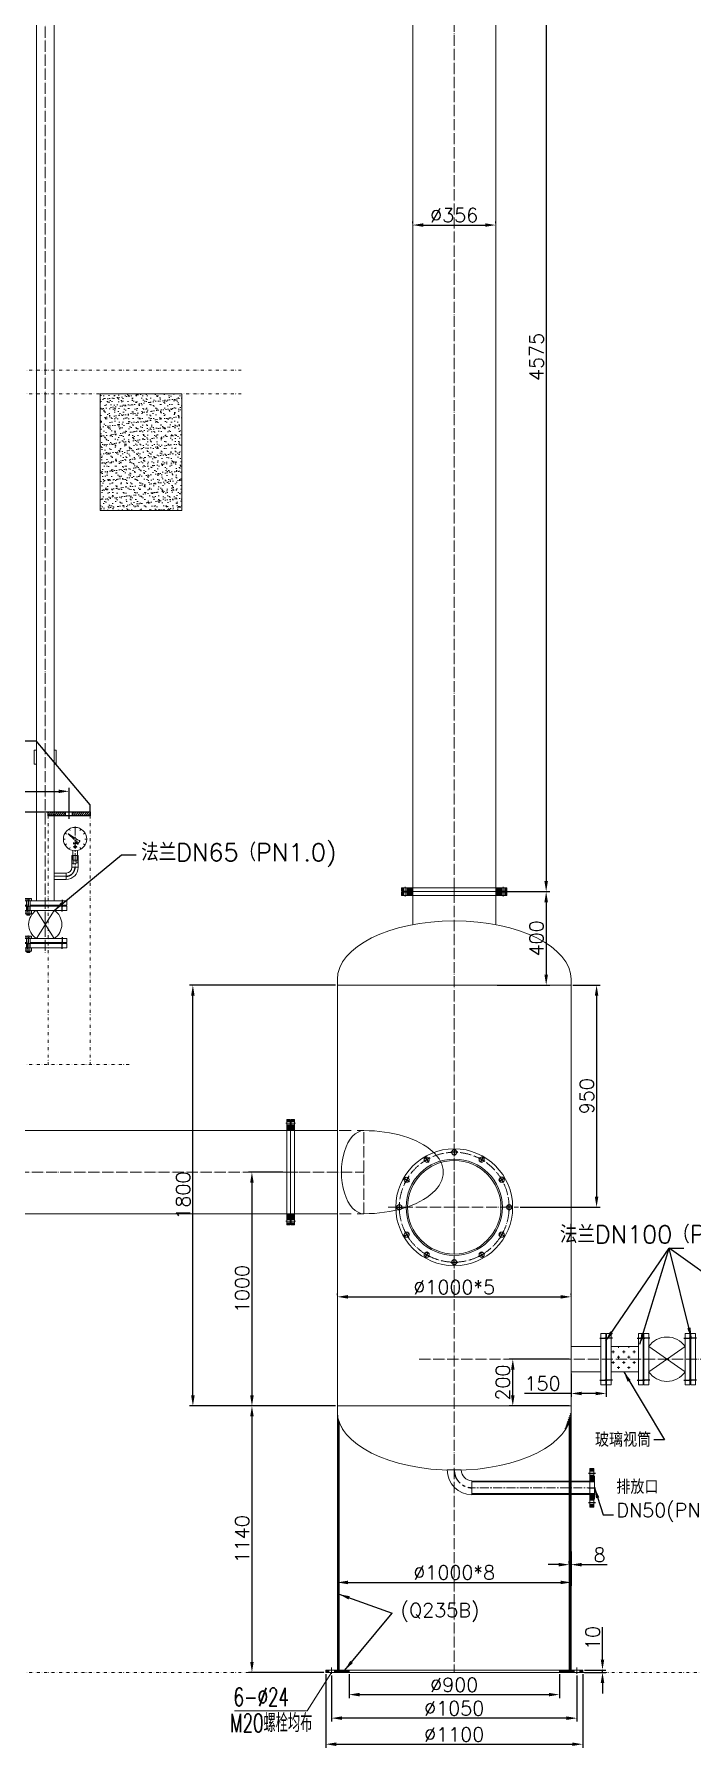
# Model space of a CAD drawing. Header units: millimetres. Extents: x 12181 to 44419, y -180123 to -157321.
# Drawn here: x 34384 to 37198, y -168531 to -161201 of the extents above; entities that cross this region are included whole.
import ezdxf
from ezdxf.enums import TextEntityAlignment as Align

# ---------------------------------------------------------------- set-up
doc = ezdxf.new("R2010")
doc.units = ezdxf.units.MM
doc.header["$LTSCALE"] = 2
doc.header["$MEASUREMENT"] = 0
for name, pattern in [('ACAD_ISO04W100', [30, 24, -3, 0, -3]), ('CENTER', [50.8, 31.75, -6.35, 6.35, -6.35]), ('CENTER2', [28.575, 19.05, -3.175, 3.175, -3.175]), ('DASHEDX2', [38.1, 25.4, -12.7]), ('DIVIDE2', [15.875, 6.35, -3.175, 0, -3.175, 0, -3.175])]:
    doc.linetypes.add(name, pattern=pattern)
doc.layers.get('0').update_dxf_attribs({"lineweight": 20})
for name, color, linetype in [('3', 3, 'CENTER'), ('center', 1, 'CENTER'), ('TEXT', 7, 'Continuous')]:
    doc.layers.add(name, color=color, linetype=linetype)
for name, color, linetype, lineweight in [('中心线', 1, 'CENTER2', 13), ('中心线层', 1, 'ACAD_ISO04W100', 9), ('剖面线层', 4, 'Continuous', 9), ('尺寸线层', 3, 'Continuous', 13), ('细实线', 8, 'Continuous', 13), ('虚线', 142, 'DASHEDX2', 13), ('轮廓线', 7, 'Continuous', 35)]:
    doc.layers.add(name, color=color, linetype=linetype, lineweight=lineweight)
doc.styles.add('HZ', font='txt.shx', dxfattribs={"bigfont": 'hztxt.shx'})
doc.styles.get("Standard").update_dxf_attribs({"font": 'txt.shx', "bigfont": 'hztxt.shx'})
doc.dimstyles.new('总装图', dxfattribs={"dimscale": 1.5, "dimtxt": 40, "dimasz": 30, "dimexe": 10, "dimexo": 5, "dimgap": 8, "dimtad": 1, "dimdec": 0, "dimtxsty": 'Standard', "dimcen": 2.5, "dimadec": 0, "dimazin": 0, "dimtfac": 1, "dimtdec": 0, "dimtmove": 0, "dimatfit": 3, "dimfxl": 1, "dimarcsym": 0})

# ---------------------------------------------------------------- blocks, each defined once
blk = doc.blocks.new('*D2204')
at = {"layer": 'Defpoints', "color": 0}
for p in [(34533.3, -164439.9), (32329.7, -164523.4), (34533.3, -164523.4)]:
    blk.add_point(p, dxfattribs=at)
at = {"layer": '尺寸线层', "color": 0, "lineweight": -2}
for p, q in [((32329.7, -164515.9), (32329.7, -164424.9)), ((32374.7, -164439.9), (34488.3, -164439.9)), ((34533.3, -164515.9), (34533.3, -164424.9))]:
    blk.add_line(p, q, dxfattribs=at)
at = {"layer": '尺寸线层', "color": 0}
for points in [[(32374.7, -164432.4), (32374.7, -164447.4), (32329.7, -164439.9)], [(34488.3, -164432.4), (34488.3, -164447.4), (34533.3, -164439.9)]]:
    blk.add_solid(points, dxfattribs=at)
at = {"layer": '尺寸线层', "color": 0, "insert": (33431.5, -164397.9), "char_height": 60, "attachment_point": 5}
blk.add_mtext('%%c2204', dxfattribs=at)
blk = doc.blocks.new('*D2161')
at = {"layer": 'Defpoints', "color": 0}
for p in [(36382.5, -160294), (36382.5, -164869), (36574.9, -164869)]:
    blk.add_point(p, dxfattribs=at)
at = {"layer": '尺寸线层', "color": 0, "lineweight": -2}
for p, q in [((36390, -160294), (36589.9, -160294)), ((36574.9, -160339), (36574.9, -164824)), ((36390, -164869), (36589.9, -164869))]:
    blk.add_line(p, q, dxfattribs=at)
at = {"layer": '尺寸线层', "color": 0}
for points in [[(36567.4, -160339), (36582.4, -160339), (36574.9, -160294)], [(36567.4, -164824), (36582.4, -164824), (36574.9, -164869)]]:
    blk.add_solid(points, dxfattribs=at)
at = {"layer": '尺寸线层', "color": 0, "insert": (36532.9, -162581.5), "char_height": 60, "attachment_point": 5, "rotation": 90}
blk.add_mtext('4575', dxfattribs=at)
blk = doc.blocks.new('*U1916')
at = {"color": 3, "linetype": 'CENTER'}
for p, q in [((-14126.6, -71242.3), (-14126.6, -71294.3)), ((-14126.6, -71309.1), (-14126.6, -71316.3))]:
    blk.add_line(p, q, dxfattribs=at)
at = {"color": 7, "linetype": 'Continuous'}
for p, q in [((-14140.4, -71245.4), (-14138.6, -71244.3)), ((-14140.4, -71245.4), (-14140.4, -71254.3)), ((-14112.7, -71254.3), (-14140.4, -71254.3)), ((-14138.6, -71244.3), (-14114.6, -71244.3)), ((-14134.6, -71294.3), (-14134.6, -71254.3)), ((-14118.6, -71276.3), (-14134.6, -71276.3)), ((-14134.6, -71312.3), (-14134.6, -71309.1)), ((-14118.6, -71312.3), (-14134.6, -71312.3)), ((-14132.6, -71314.3), (-14134.6, -71312.3)), ((-14133.5, -71245.4), (-14133.5, -71254.3)), ((-14120.6, -71314.3), (-14132.6, -71314.3)), ((-14120.6, -71314.3), (-14118.6, -71312.3)), ((-14119.7, -71245.4), (-14119.7, -71254.3)), ((-14118.6, -71254.3), (-14118.6, -71294.3)), ((-14118.6, -71309.1), (-14118.6, -71312.3)), ((-14114.6, -71244.3), (-14112.7, -71245.4)), ((-14112.7, -71245.4), (-14112.7, -71254.3))]:
    blk.add_line(p, q, dxfattribs=at)
at = {"color": 1, "linetype": 'Continuous'}
for p, q in [((-14133.1, -71276.3), (-14133.1, -71294.3)), ((-14133.1, -71309.1), (-14133.1, -71313.8)), ((-14120.1, -71276.3), (-14120.1, -71294.3)), ((-14120.1, -71309.1), (-14120.1, -71313.8))]:
    blk.add_line(p, q, dxfattribs=at)
at = {"color": 7, "linetype": 'Continuous'}
for centre, radius, start, end in [((-14137, -71250.5), 6.13, 55.61575, 124.38425), ((-14126.6, -71267.3), 22.9, 72.41205, 107.58795), ((-14116.2, -71250.5), 6.13, 55.61575, 124.38425)]:
    blk.add_arc(centre, radius, start, end, dxfattribs=at)
blk = doc.blocks.new('*U1915')
at = {"color": 7, "linetype": 'Continuous'}
for p, q in [((-14138.6, -71294.3), (-14140.4, -71295.4)), ((-14140.4, -71308.1), (-14140.4, -71295.4)), ((-14138.6, -71309.1), (-14140.4, -71308.1)), ((-14114.6, -71294.3), (-14138.6, -71294.3)), ((-14114.6, -71309.1), (-14138.6, -71309.1)), ((-14133.5, -71308.1), (-14133.5, -71295.4)), ((-14119.7, -71308.1), (-14119.7, -71295.4)), ((-14112.7, -71295.4), (-14114.6, -71294.3)), ((-14112.7, -71308.1), (-14114.6, -71309.1)), ((-14112.7, -71308.1), (-14112.7, -71295.4))]:
    blk.add_line(p, q, dxfattribs=at)
at = {"color": 3, "linetype": 'CENTER'}
blk.add_line((-14126.6, -71312.1), (-14126.6, -71291.4), dxfattribs=at)
at = {"color": 7, "linetype": 'Continuous'}
for centre, radius, start, end in [((-14137, -71300.5), 6.13, 55.61575, 124.38425), ((-14137, -71303), 6.13, 235.61575, 304.38425), ((-14126.6, -71317.3), 22.9, 72.41205, 107.58795), ((-14126.6, -71286.2), 22.9, 252.41205, 287.58795), ((-14116.2, -71300.5), 6.13, 55.61575, 124.38425), ((-14116.2, -71303), 6.13, 235.61575, 304.38425)]:
    blk.add_arc(centre, radius, start, end, dxfattribs=at)
blk = doc.blocks.new('A$C598B063F')
at = {"color": 7}
for p, q in [((-100, 92.5), (-82, 92.5)), ((-100, 80.5), (-100, 92.5)), ((-82, 92.5), (-82, 80.5)), ((-60, 92.5), (-78, 92.5)), ((-78, 92.5), (-78, 80.5)), ((-60, -92.5), (-60, 92.5)), ((60, 80.5), (60, 92.5)), ((60, 92.5), (78, 92.5)), ((78, 92.5), (78, 80.5)), ((82, 92.5), (82, 80.5)), ((100, 92.5), (82, 92.5)), ((100, -92.5), (100, 92.5)), ((-100, -92.5), (-100, 64.5)), ((-82, 64.5), (-82, 0)), ((-82, 59), (-80, 59)), ((-82, -92.5), (-82, 0)), ((-80, 59), (-80, -59)), ((-80, 59), (-80, -59)), ((-78, 59), (-80, 59)), ((-78, 64.5), (-78, 0)), ((-78, -92.5), (-78, 0)), ((60, -92.5), (60, 64.5)), ((78, 64.5), (78, 0)), ((78, 59), (80, 59)), ((78, -92.5), (78, 0)), ((82, 59), (80, 59)), ((80, 59), (80, -59)), ((80, 59), (80, -59)), ((82, 64.5), (82, 0)), ((82, -92.5), (82, 0)), ((-82, -59), (-80, -59)), ((-78, -59), (-80, -59)), ((78, -59), (80, -59)), ((82, -59), (80, -59)), ((-82, -92.5), (-100, -92.5)), ((-78, -92.5), (-60, -92.5)), ((78, -92.5), (60, -92.5)), ((82, -92.5), (100, -92.5))]:
    blk.add_line(p, q, dxfattribs=at)
for p, q in [((-80, -38), (-80, 38)), ((60, -38), (-60, 38)), ((-60, -38), (60, 38)), ((80, -38), (80, 38)), ((-60, -69), (-60, -84)), ((-60, -84), (-60, -69))]:
    blk.add_line(p, q)
for start, end in [(32.34744, 147.65256), (212.34744, 327.65256)]:
    blk.add_arc((0, 0), 71, start, end)
at = {"layer": '3', "color": 3}
for p, q in [((-105, 72.5), (-75, 72.5)), ((-55, 72.5), (-85, 72.5)), ((55, 72.5), (85, 72.5)), ((105, 72.5), (75, 72.5)), ((-105, -72.5), (-75, -72.5)), ((-55, -72.5), (-85, -72.5)), ((55, -72.5), (85, -72.5)), ((105, -72.5), (75, -72.5))]:
    blk.add_line(p, q, dxfattribs=at)
at = {"color": 3, "linetype": 'CENTER', "xscale": -1, "rotation": 270}
for name, p in [('*U1916', (71194.3, 14199.1)), ('*U1915', (71194.3, 14199.1)), ('*U1916', (71354.3, 14199.1)), ('*U1915', (71354.3, 14199.1))]:
    blk.add_blockref(name, p, dxfattribs=at)
blk = doc.blocks.new('*U1919', base_point=(460, 420))
at = {"color": 7}
for p, q in [((484.55, 471.45), (484.55, 444.55)), ((433.1, 420), (460, 420))]:
    blk.add_line(p, q, dxfattribs=at)
for radius in [51.45, 24.55]:
    blk.add_arc((484.55, 420), radius, 90, 180, dxfattribs=at)
at = {"layer": '3', "color": 3}
blk.add_arc((484.55, 420), 38, 90, 180, dxfattribs=at)
blk = doc.blocks.new('A$C5CCC56BE')
at = {"layer": '细实线'}
h = blk.add_hatch(dxfattribs=at)
h.set_pattern_fill('ANSI31', color=256, scale=2, style=0)
h.set_pattern_definition([(45, (-173.981, -794.917), (-4.49013, 4.49013), [])])
h.paths.add_polyline_path([(-15, 16), (-90, 16), (-90, 0), (-15, 0)])
h.paths.add_polyline_path([(90, 16), (15, 16), (15, 0), (90, 0)])
at = {"layer": 'center'}
blk.add_line((0, -12.9), (0, 28), dxfattribs=at)
blk.add_line((0, -12.9), (0, 28), dxfattribs=at)
at = {"layer": 'TEXT'}
for p, q in [((-240, 320), (-140, 320)), ((90, 46), (-140, 320)), ((-240, 16), (90, 16)), ((-237.4, 16), (-237.4, -32)), ((-90, 0), (-90, 16)), ((-90, 0), (-90, 16)), ((90, 0), (-90, 0)), ((-15, 0), (-15, 16)), ((-15, 0), (-15, 16)), ((15, 0), (15, 16)), ((15, 0), (15, 16)), ((90, 16), (90, 46)), ((90, 16), (90, 46)), ((90, 16), (90, 0)), ((90, 16), (90, 0)), ((-246.4, -29), (-243.4, -32)), ((-243.4, -32), (-237.4, -32))]:
    blk.add_line(p, q, dxfattribs=at)
at = {"layer": '轮廓线'}
for p, q in [((-246.4, 365), (-243.4, 368)), ((-243.4, 368), (-237.4, 368)), ((-243.4, 368), (-243.4, -32)), ((-237.4, 368), (-237.4, 320)), ((-246.4, 365), (-246.4, -29)), ((-240, 320), (-240, 16))]:
    blk.add_line(p, q, dxfattribs=at)
blk = doc.blocks.new('*U2073', base_point=(460, 420))
at = {"color": 7}
for p, q in [((505.85, 526.15), (505.85, 465.85)), ((399.7, 420), (460, 420))]:
    blk.add_line(p, q, dxfattribs=at)
for radius in [106.15, 45.85]:
    blk.add_arc((505.85, 420), radius, 90, 180, dxfattribs=at)
at = {"layer": '3', "color": 3}
blk.add_arc((505.85, 420), 76, 90, 180, dxfattribs=at)
blk = doc.blocks.new('*D2145')
at = {"layer": 'Defpoints', "color": 0}
for p in [(35631.5, -168208.9), (36731.5, -168208.9), (36731.5, -168516)]:
    blk.add_point(p, dxfattribs=at)
at = {"layer": '尺寸线层', "color": 0, "lineweight": -2}
for p, q in [((35631.5, -168216.4), (35631.5, -168531)), ((36731.5, -168216.4), (36731.5, -168531)), ((35676.5, -168516), (36686.5, -168516))]:
    blk.add_line(p, q, dxfattribs=at)
at = {"layer": '尺寸线层', "color": 0}
for points in [[(35676.5, -168508.5), (35676.5, -168523.5), (35631.5, -168516)], [(36686.5, -168508.5), (36686.5, -168523.5), (36731.5, -168516)]]:
    blk.add_solid(points, dxfattribs=at)
at = {"layer": '尺寸线层', "color": 0, "insert": (36181.5, -168474), "char_height": 60, "attachment_point": 5}
blk.add_mtext('%%c1100', dxfattribs=at)
blk = doc.blocks.new('*D2144')
at = {"layer": 'Defpoints', "color": 0}
for p in [(35656.5, -168214.3), (36706.5, -168214.3), (35656.5, -168404.5)]:
    blk.add_point(p, dxfattribs=at)
at = {"layer": '尺寸线层', "color": 0, "lineweight": -2}
for p, q in [((35656.5, -168221.8), (35656.5, -168419.5)), ((36706.5, -168221.8), (36706.5, -168419.5)), ((36661.5, -168404.5), (35701.5, -168404.5))]:
    blk.add_line(p, q, dxfattribs=at)
at = {"layer": '尺寸线层', "color": 0}
for points in [[(35701.5, -168397), (35701.5, -168412), (35656.5, -168404.5)], [(36661.5, -168397), (36661.5, -168412), (36706.5, -168404.5)]]:
    blk.add_solid(points, dxfattribs=at)
at = {"layer": '尺寸线层', "color": 0, "insert": (36181.5, -168362.5), "char_height": 60, "attachment_point": 5}
blk.add_mtext('%%c1050', dxfattribs=at)
blk = doc.blocks.new('*D2143')
at = {"layer": 'Defpoints', "color": 0}
for p in [(35731.5, -168208.9), (36631.5, -168208.9), (36631.5, -168303.8)]:
    blk.add_point(p, dxfattribs=at)
at = {"layer": '尺寸线层', "color": 0, "lineweight": -2}
for p, q in [((35731.5, -168216.4), (35731.5, -168318.8)), ((36631.5, -168216.4), (36631.5, -168318.8)), ((35776.5, -168303.8), (36586.5, -168303.8))]:
    blk.add_line(p, q, dxfattribs=at)
at = {"layer": '尺寸线层', "color": 0}
for points in [[(35776.5, -168296.3), (35776.5, -168311.3), (35731.5, -168303.8)], [(36586.5, -168296.3), (36586.5, -168311.3), (36631.5, -168303.8)]]:
    blk.add_solid(points, dxfattribs=at)
at = {"layer": '尺寸线层', "color": 0, "insert": (36181.5, -168261.8), "char_height": 60, "attachment_point": 5}
blk.add_mtext('%%c900', dxfattribs=at)
blk = doc.blocks.new('*D2142')
at = {"layer": 'Defpoints', "color": 0}
for p in [(35681.5, -167683.6), (36681.5, -167683.6), (36681.5, -167823.9)]:
    blk.add_point(p, dxfattribs=at)
at = {"layer": '尺寸线层', "color": 0, "lineweight": -2}
for p, q in [((35681.5, -167691.1), (35681.5, -167838.9)), ((36681.5, -167691.1), (36681.5, -167838.9)), ((35726.5, -167823.9), (36636.5, -167823.9))]:
    blk.add_line(p, q, dxfattribs=at)
at = {"layer": '尺寸线层', "color": 0}
for points in [[(35726.5, -167816.4), (35726.5, -167831.4), (35681.5, -167823.9)], [(36636.5, -167816.4), (36636.5, -167831.4), (36681.5, -167823.9)]]:
    blk.add_solid(points, dxfattribs=at)
at = {"layer": '尺寸线层', "color": 0, "insert": (36181.5, -167781.9), "char_height": 60, "attachment_point": 5}
blk.add_mtext('%%C1000*8', dxfattribs=at)
blk = doc.blocks.new('*D2163')
at = {"layer": 'Defpoints', "color": 0}
for p in [(36003.7, -162017.5), (36359.3, -162017.5), (36359.3, -162017.5)]:
    blk.add_point(p, dxfattribs=at)
at = {"layer": '尺寸线层', "color": 0, "lineweight": -2}
for p, q in [((36003.7, -162010), (36003.7, -162002.5)), ((36048.7, -162017.5), (36314.3, -162017.5)), ((36359.3, -162010), (36359.3, -162002.5))]:
    blk.add_line(p, q, dxfattribs=at)
at = {"layer": '尺寸线层', "color": 0}
for points in [[(36048.7, -162010), (36048.7, -162025), (36003.7, -162017.5)], [(36314.3, -162010), (36314.3, -162025), (36359.3, -162017.5)]]:
    blk.add_solid(points, dxfattribs=at)
at = {"layer": '尺寸线层', "color": 0, "insert": (36181.5, -161975.5), "char_height": 60, "attachment_point": 5}
blk.add_mtext('%%c356', dxfattribs=at)
blk = doc.blocks.new('*U1396', base_point=(600, 295.1))
at = {"color": 7}
for p, q in [((589.5, 301.1), (600, 307.2)), ((589.5, 301.1), (589.5, 289)), ((610.5, 301.1), (600, 307.2)), ((610.5, 301.1), (610.5, 289)), ((589.5, 289), (600, 282.9)), ((610.5, 289), (600, 282.9))]:
    blk.add_line(p, q, dxfattribs=at)
blk.add_circle((600, 295.1), 10.5, dxfattribs=at)
at = {"layer": '3', "color": 3}
for p, q in [((586.5, 295.1), (613.5, 295.1)), ((600, 310.2), (600, 279.9))]:
    blk.add_line(p, q, dxfattribs=at)
blk = doc.blocks.new('A$C630E34C9')
for radius in [250, 206, 200]:
    blk.add_circle((0, 0), radius)
at = {"layer": '中心线层'}
for p, q in [((0, 271.8), (0, -284.5)), ((-282.9, 0), (-245.5, 0)), ((-224.5, 0), (274.3, 0))]:
    blk.add_line(p, q, dxfattribs=at)
blk.add_arc((0, 0), 235, 182.91453, 177.08547, dxfattribs=at)
for p, rotation in [((-117.5, 203.5), 300.0000000000624), ((0, 235), 270), ((117.5, 203.5), 239.9999999999376), ((-203.5, 117.5), 329.9999999999897), ((203.5, 117.5), 210.0000000000103), ((235, 0), 180), ((-203.5, -117.5), 30.00000000001032), ((203.5, -117.5), 149.9999999999897), ((-117.5, -203.5), 59.99999999993758), ((117.5, -203.5), 120.0000000000624), ((0, -235), 90)]:
    blk.add_blockref('*U1396', p, dxfattribs=dict(rotation=rotation))
blk.add_blockref('*U1396', (-235, 0))
blk = doc.blocks.new('A$C4E0F24F7')
at = {"layer": '剖面线层'}
h = blk.add_hatch(dxfattribs=at)
h.set_pattern_fill('ANSI31', color=256, style=0)
h.set_pattern_definition([(45, (-458.9605, -415.14), (-2.245064, 2.245064), [])])
h.paths.add_polyline_path([(-217, -2), (-225, -2), (-225, -16), (-217, -16)])
h.paths.add_polyline_path([(-180, 0), (-183, 0), (-184.5, -1.5), (-186, 0), (-192.5, 0), (-194, -1.5), (-195.5, 0), (-201, 0), (-203, -2), (-203, -16), (-180, -16)])
h.paths.add_polyline_path([(203, -2), (201, 0), (195.5, 0), (194, -1.5), (192.5, 0), (186, 0), (184.5, -1.5), (183, 0), (180, 0), (180, -16), (203, -16)])
h.paths.add_polyline_path([(225, -2), (217, -2), (217, -16), (225, -16)])
for p, q in [((-203, -2), (-201, 0)), ((0, 0), (-201, 0)), ((-195.5, 0), (-194, 0)), ((-195.5, 0), (-194, -1.5)), ((-194, 0), (-192.5, 0)), ((-194, -1.5), (-192.5, 0)), ((-186, 0), (-184.5, 0)), ((-186, 0), (-184.5, -1.5)), ((-184.5, 0), (-183, 0)), ((-184.5, -1.5), (-183, 0)), ((-180, 0), (-180, -16)), ((0, 0), (201, 0)), ((-203, -2), (-225, -2)), ((-225, -2), (-225, -16)), ((0, -16), (-225, -16)), ((-217, -2), (-217, -16)), ((-205, -16), (0, -16)), ((-203, -2), (-203, -16)), ((205, -16), (0, -16)), ((0, -16), (225, -16)), ((180, 0), (180, -16)), ((184.5, 0), (183, 0)), ((184.5, -1.5), (183, 0)), ((186, 0), (184.5, 0)), ((186, 0), (184.5, -1.5)), ((194, 0), (192.5, 0)), ((194, -1.5), (192.5, 0)), ((195.5, 0), (194, 0)), ((195.5, 0), (194, -1.5)), ((203, -2), (201, 0)), ((203, -2), (225, -2)), ((203, -2), (203, -16)), ((217, -2), (217, -16)), ((225, -2), (225, -16))]:
    blk.add_line(p, q)
at = {"layer": '中心线层'}
for p, q in [((-210, 1.4), (-210, -20.4)), ((0, 9.1), (0, -31.3)), ((0, 9.1), (0, -31.3)), ((210, 1.4), (210, -20.4))]:
    blk.add_line(p, q, dxfattribs=at)
blk = doc.blocks.new('*D2218')
at = {"layer": 'Defpoints', "color": 0}
for p in [(35681.5, -166602.3), (36681.5, -166602.3), (36681.5, -166602.3)]:
    blk.add_point(p, dxfattribs=at)
at = {"layer": '尺寸线层', "color": 0, "lineweight": -2}
for p, q in [((35681.5, -166594.8), (35681.5, -166587.3)), ((35726.5, -166602.3), (36636.5, -166602.3)), ((36681.5, -166594.8), (36681.5, -166587.3))]:
    blk.add_line(p, q, dxfattribs=at)
at = {"layer": '尺寸线层', "color": 0}
for points in [[(35726.5, -166594.8), (35726.5, -166609.8), (35681.5, -166602.3)], [(36636.5, -166594.8), (36636.5, -166609.8), (36681.5, -166602.3)]]:
    blk.add_solid(points, dxfattribs=at)
at = {"layer": '尺寸线层', "color": 0, "insert": (36181.5, -166560.3), "char_height": 60, "attachment_point": 5}
blk.add_mtext('%%C1000*5', dxfattribs=at)
blk = doc.blocks.new('*D2200')
at = {"layer": 'Defpoints', "color": 0}
for p in [(35674, -167069), (35315.9, -168208.9), (35631.5, -168208.9)]:
    blk.add_point(p, dxfattribs=at)
at = {"layer": '尺寸线层', "color": 0, "lineweight": -2}
for p, q in [((35666.5, -167069), (35300.9, -167069)), ((35315.9, -167114), (35315.9, -168163.9)), ((35624, -168208.9), (35300.9, -168208.9))]:
    blk.add_line(p, q, dxfattribs=at)
at = {"layer": '尺寸线层', "color": 0}
for points in [[(35308.4, -167114), (35323.4, -167114), (35315.9, -167069)], [(35308.4, -168163.9), (35323.4, -168163.9), (35315.9, -168208.9)]]:
    blk.add_solid(points, dxfattribs=at)
at = {"layer": '尺寸线层', "color": 0, "insert": (35273.9, -167638.9), "char_height": 60, "attachment_point": 5, "rotation": 90}
blk.add_mtext('1140', dxfattribs=at)
blk = doc.blocks.new('*D2220')
at = {"layer": 'Defpoints', "color": 0}
for p in [(35063.2, -165269), (35681.5, -165269), (35681.5, -167069)]:
    blk.add_point(p, dxfattribs=at)
at = {"layer": '尺寸线层', "color": 0, "lineweight": -2}
for p, q in [((35674, -165269), (35048.2, -165269)), ((35063.2, -167024), (35063.2, -165314)), ((35674, -167069), (35048.2, -167069))]:
    blk.add_line(p, q, dxfattribs=at)
at = {"layer": '尺寸线层', "color": 0}
for points in [[(35055.7, -165314), (35070.7, -165314), (35063.2, -165269)], [(35055.7, -167024), (35070.7, -167024), (35063.2, -167069)]]:
    blk.add_solid(points, dxfattribs=at)
at = {"layer": '尺寸线层', "color": 0, "insert": (35021.2, -166169), "char_height": 60, "attachment_point": 5, "rotation": 90}
blk.add_mtext('1800', dxfattribs=at)
blk = doc.blocks.new('*D2219')
at = {"layer": 'Defpoints', "color": 0}
for p in [(35455.5, -166069), (35315.9, -167069), (35455.5, -167069)]:
    blk.add_point(p, dxfattribs=at)
at = {"layer": '尺寸线层', "color": 0, "lineweight": -2}
for p, q in [((35448, -166069), (35300.9, -166069)), ((35315.9, -166114), (35315.9, -167024)), ((35448, -167069), (35300.9, -167069))]:
    blk.add_line(p, q, dxfattribs=at)
at = {"layer": '尺寸线层', "color": 0}
for points in [[(35308.4, -166114), (35323.4, -166114), (35315.9, -166069)], [(35308.4, -167024), (35323.4, -167024), (35315.9, -167069)]]:
    blk.add_solid(points, dxfattribs=at)
at = {"layer": '尺寸线层', "color": 0, "insert": (35273.9, -166569), "char_height": 60, "attachment_point": 5, "rotation": 90}
blk.add_mtext('1000', dxfattribs=at)
blk = doc.blocks.new('*D2147')
at = {"layer": 'Defpoints', "color": 0}
for p in [(36673.5, -167749.9), (36681.5, -167747.9), (36681.5, -167749.9)]:
    blk.add_point(p, dxfattribs=at)
at = {"layer": '尺寸线层', "color": 0, "lineweight": -2}
for p, q in [((36628.5, -167747.9), (36583.5, -167747.9)), ((36673.5, -167742.4), (36673.5, -167732.9)), ((36673.5, -167747.9), (36681.5, -167747.9)), ((36681.5, -167742.4), (36681.5, -167732.9)), ((36726.5, -167747.9), (36835.5, -167747.9))]:
    blk.add_line(p, q, dxfattribs=at)
at = {"layer": '尺寸线层', "color": 0}
for points in [[(36628.5, -167740.4), (36628.5, -167755.4), (36673.5, -167747.9)], [(36726.5, -167740.4), (36726.5, -167755.4), (36681.5, -167747.9)]]:
    blk.add_solid(points, dxfattribs=at)
at = {"layer": '尺寸线层', "color": 0, "insert": (36803.5, -167705.9), "char_height": 60, "attachment_point": 5}
blk.add_mtext('8', dxfattribs=at)
blk = doc.blocks.new('*D2146')
at = {"layer": 'Defpoints', "color": 0}
for p in [(36731.5, -168198.9), (36731.5, -168208.9), (36815.9, -168198.9)]:
    blk.add_point(p, dxfattribs=at)
at = {"layer": '尺寸线层', "color": 0, "lineweight": -2}
for p, q in [((36815.9, -168153.9), (36815.9, -168014.9)), ((36739, -168198.9), (36830.9, -168198.9)), ((36739, -168208.9), (36830.9, -168208.9)), ((36815.9, -168208.9), (36815.9, -168198.9)), ((36815.9, -168253.9), (36815.9, -168298.9))]:
    blk.add_line(p, q, dxfattribs=at)
at = {"layer": '尺寸线层', "color": 0}
for points in [[(36808.4, -168153.9), (36823.4, -168153.9), (36815.9, -168198.9)], [(36808.4, -168253.9), (36823.4, -168253.9), (36815.9, -168208.9)]]:
    blk.add_solid(points, dxfattribs=at)
at = {"layer": '尺寸线层', "color": 0, "insert": (36773.9, -168061.9), "char_height": 60, "attachment_point": 5, "rotation": 90}
blk.add_mtext('10', dxfattribs=at)
blk = doc.blocks.new('*D2160')
at = {"layer": 'Defpoints', "color": 0}
for p in [(36681.5, -165269), (36455.8, -166219), (36790.6, -166219)]:
    blk.add_point(p, dxfattribs=at)
at = {"layer": '尺寸线层', "color": 0, "lineweight": -2}
for p, q in [((36689, -165269), (36805.6, -165269)), ((36790.6, -165314), (36790.6, -166174)), ((36463.3, -166219), (36805.6, -166219))]:
    blk.add_line(p, q, dxfattribs=at)
at = {"layer": '尺寸线层', "color": 0}
for points in [[(36783.1, -165314), (36798.1, -165314), (36790.6, -165269)], [(36783.1, -166174), (36798.1, -166174), (36790.6, -166219)]]:
    blk.add_solid(points, dxfattribs=at)
at = {"layer": '尺寸线层', "color": 0, "insert": (36748.6, -165744), "char_height": 60, "attachment_point": 5, "rotation": 90}
blk.add_mtext('950', dxfattribs=at)
blk = doc.blocks.new('*U1832')
at = {"linetype": 'Continuous'}
h = blk.add_hatch(dxfattribs=at)
h.set_pattern_fill('U', color=1, scale=4, angle=45, style=0, pattern_type=0)
h.set_pattern_definition([(45, (0, 0), (-2.82842712, 2.82842712), [])])
h.paths.add_polyline_path([(51691.7, -37826.7), (51680.7, -37826.7), (51680.7, -37844.7), (51691.7, -37844.7)])
h.paths.add_polyline_path([(51732.5, -37826.7), (51709.7, -37826.7), (51709.7, -37844.7), (51713.7, -37844.7), (51713.7, -37846.7), (51732.5, -37846.7)])
h.paths.add_polyline_path([(51816.7, -37826.7), (51794, -37826.7), (51794, -37846.7), (51812.7, -37846.7), (51812.7, -37844.7), (51816.7, -37844.7)])
h.paths.add_polyline_path([(51845.7, -37826.7), (51834.7, -37826.7), (51834.7, -37844.7), (51845.7, -37844.7)])
blk = doc.blocks.new('*U1833', base_point=(51763.2, -37846.7))
at = {"color": 7, "linetype": 'Continuous'}
for p, q in [((51845.7, -37826.7), (51680.7, -37826.7)), ((51680.7, -37826.7), (51680.7, -37844.7)), ((51680.7, -37844.7), (51713.7, -37844.7)), ((51691.7, -37826.7), (51691.7, -37844.7)), ((51709.7, -37826.7), (51709.7, -37844.7)), ((51713.7, -37844.7), (51713.7, -37846.7)), ((51713.7, -37846.7), (51812.7, -37846.7)), ((51732.5, -37826.7), (51732.5, -37846.7)), ((51794, -37826.7), (51794, -37846.7)), ((51845.7, -37844.7), (51812.7, -37844.7)), ((51812.7, -37844.7), (51812.7, -37846.7)), ((51816.7, -37826.7), (51816.7, -37844.7)), ((51834.7, -37826.7), (51834.7, -37844.7)), ((51845.7, -37844.7), (51845.7, -37826.7))]:
    blk.add_line(p, q, dxfattribs=at)
at = {"layer": '3', "color": 3, "linetype": 'Continuous'}
for p, q in [((51700.7, -37821.7), (51700.7, -37851.7)), ((51763.2, -37821.7), (51763.2, -37851.7)), ((51825.7, -37821.7), (51825.7, -37851.7))]:
    blk.add_line(p, q, dxfattribs=at)
at = {"color": 1, "linetype": 'Continuous'}
blk.add_blockref('*U1832', (0, 0), dxfattribs=at)
blk = doc.blocks.new('*D2222')
at = {"layer": 'Defpoints', "color": 0}
for p in [(36681.5, -166923), (36831.5, -166947), (36681.5, -167015.6)]:
    blk.add_point(p, dxfattribs=at)
at = {"layer": '尺寸线层', "color": 0, "lineweight": -2}
for p, q in [((36681.5, -166930.5), (36681.5, -167030.6)), ((36831.5, -166954.5), (36831.5, -167030.6)), ((36681.5, -167015.6), (36482.5, -167015.6)), ((36786.5, -167015.6), (36726.5, -167015.6))]:
    blk.add_line(p, q, dxfattribs=at)
at = {"layer": '尺寸线层', "color": 0}
for points in [[(36726.5, -167008.1), (36726.5, -167023.1), (36681.5, -167015.6)], [(36786.5, -167008.1), (36786.5, -167023.1), (36831.5, -167015.6)]]:
    blk.add_solid(points, dxfattribs=at)
at = {"layer": '尺寸线层', "color": 0, "insert": (36559.5, -166973.6), "char_height": 60, "attachment_point": 5}
blk.add_mtext('150', dxfattribs=at)
blk = doc.blocks.new('*D2162')
at = {"layer": 'Defpoints', "color": 0}
for p in [(36357.6, -164869), (36357.6, -165269), (36574.9, -165269)]:
    blk.add_point(p, dxfattribs=at)
at = {"layer": '尺寸线层', "color": 0, "lineweight": -2}
for p, q in [((36365.1, -164869), (36589.9, -164869)), ((36574.9, -164914), (36574.9, -165224)), ((36365.1, -165269), (36589.9, -165269))]:
    blk.add_line(p, q, dxfattribs=at)
at = {"layer": '尺寸线层', "color": 0}
for points in [[(36567.4, -164914), (36582.4, -164914), (36574.9, -164869)], [(36567.4, -165224), (36582.4, -165224), (36574.9, -165269)]]:
    blk.add_solid(points, dxfattribs=at)
at = {"layer": '尺寸线层', "color": 0, "insert": (36532.9, -165069), "char_height": 60, "attachment_point": 5, "rotation": 90}
blk.add_mtext('400', dxfattribs=at)
blk = doc.blocks.new('*D2221')
at = {"layer": 'Defpoints', "color": 0}
for p in [(36432.1, -166869), (36681.5, -166869), (36681.5, -167069)]:
    blk.add_point(p, dxfattribs=at)
at = {"layer": '尺寸线层', "color": 0, "lineweight": -2}
for p, q in [((36674, -166869), (36417.1, -166869)), ((36432.1, -167024), (36432.1, -166914)), ((36674, -167069), (36417.1, -167069))]:
    blk.add_line(p, q, dxfattribs=at)
at = {"layer": '尺寸线层', "color": 0}
for points in [[(36424.6, -166914), (36439.6, -166914), (36432.1, -166869)], [(36424.6, -167024), (36439.6, -167024), (36432.1, -167069)]]:
    blk.add_solid(points, dxfattribs=at)
at = {"layer": '尺寸线层', "color": 0, "insert": (36390.1, -166969), "char_height": 60, "attachment_point": 5, "rotation": 90}
blk.add_mtext('200', dxfattribs=at)
blk = doc.blocks.new('A$C407164D6')
at = {"color": 7, "linetype": 'Continuous'}
for p, q in [((148, 110), (128, 110)), ((128, 110), (128, -110)), ((148, 110), (148, 0)), ((148, 78), (150, 78)), ((150, -78), (150, 78)), ((148, -110), (148, 0)), ((128, -110), (148, -110)), ((148, -78), (150, -78))]:
    blk.add_line(p, q, dxfattribs=at)
at = {"layer": '3', "color": 3, "linetype": 'Continuous'}
for p, q in [((123, 90), (155, 90)), ((123, -90), (155, -90))]:
    blk.add_line(p, q, dxfattribs=at)
blk = doc.blocks.new('A$C46C45D3D')
at = {"layer": '细实线'}
h = blk.add_hatch(dxfattribs=at)
h.set_pattern_fill('AR-SAND', color=256, scale=15, style=0)
h.set_pattern_definition([(37.5, (24961.937, 147354.136), (-0.9449004, 28.9023565), [0, -22.8, 0, -25.5, 0, -24.375]), (7.5, (24961.937, 147354.136), (26.546651, 42.332191), [0, -12.3, 0, -20.55, 0, -7.875]), (327.5, (24943.487, 147354.136), (46.712128, 0.084886), [0, -7.5, 0, -27, 0, -35.25]), (317.5, (24943.487, 147354.136), (45.091899, 13.165133), [0, -3.75, 0, -17.7, 0, -20.25])])
h.paths.add_polyline_path([(0, -500), (350, -500), (350, 0), (0, 0)])
blk.add_lwpolyline([(0, -500), (350, -500), (350, 0), (0, 0)], close=True, dxfattribs=at)
blk = doc.blocks.new('A$C3AB74F0A')
blk.add_blockref('A$C46C45D3D', (22055.2, -100))

msp = doc.modelspace()

# ---------------------------------------------------------------- hatches: boundary and pattern name
at = {"layer": '细实线'}
h = msp.add_hatch(dxfattribs=at)
h.set_pattern_fill('CROSS', color=256, scale=90, style=0)
h.set_pattern_definition([(0, (45383.566, -14445.23), (22.5, 22.5), [11.25, -33.75]), (90, (45389.19, -14450.856), (-22.5, 22.5), [11.25, -33.75])])
h.paths.add_polyline_path([(36969.5, -166869), (36969.5, -166815), (36853.5, -166815), (36853.5, -166869)])
h.paths.add_polyline_path([(36969.5, -166923), (36969.5, -166869), (36853.5, -166869), (36853.5, -166923)])
h = msp.add_hatch(dxfattribs=at)
h.set_pattern_fill('ANSI31', color=256, scale=30, style=0)
h.set_pattern_definition([(45, (45383.566, 8173.2202), (-2.65165043, 2.65165043), [])])
edge = h.paths.add_edge_path()
edge.add_ellipse((36181.5, -167094), major_axis=(-500, 0), ratio=0.5, start_angle=169.7369, end_angle=180, ccw=False)
edge.add_line((36673.5, -167138.5), (36673.5, -168198.9))
edge.add_line((36673.5, -168198.9), (36681.5, -168198.9))
edge.add_line((36681.5, -168198.9), (36681.5, -167094))
edge = h.paths.add_edge_path()
edge.add_ellipse((36181.5, -167094), major_axis=(-500, 0), ratio=0.5, start_angle=0, end_angle=10.2631, ccw=False)
edge.add_line((35681.5, -167094), (35681.5, -168198.9))
edge.add_line((35681.5, -168198.9), (35689.5, -168198.9))
edge.add_line((35689.5, -168198.9), (35689.5, -167138.5))
h = msp.add_hatch(dxfattribs=at)
h.set_pattern_fill('ANSI31', color=256, scale=30, angle=90, style=0)
h.set_pattern_definition([(135, (45383.566, 8173.2202), (-2.65165043, -2.65165043), [])])
h.paths.add_polyline_path([(36731.5, -168208.9), (36731.5, -168198.9), (36718.5, -168198.9), (36718.5, -168208.9)])
h.paths.add_polyline_path([(36631.5, -168198.9), (36631.5, -168208.9), (36694.5, -168208.9), (36694.5, -168198.9)])
h.paths.add_polyline_path([(35668.5, -168198.9), (35668.5, -168208.9), (35731.5, -168208.9), (35731.5, -168198.9)])
h.paths.add_polyline_path([(35631.5, -168198.9), (35631.5, -168208.9), (35644.5, -168208.9), (35644.5, -168198.9)])

# ---------------------------------------------------------------- linework, layer by layer
for p, q in [((36003.7, -159761), (36003.7, -165010.3)), ((36359.3, -159761), (36359.3, -165010.3)), ((34393.5, -161062.9), (34393.5, -164908.9)), ((34469.6, -161062.9), (34469.6, -164908.9)), ((34384.5, -164264), (34384.5, -164294)), ((34393.5, -164264), (34384.5, -164264)), ((34384.5, -164323.9), (34384.5, -164294)), ((34393.5, -164323.9), (34384.5, -164323.9)), ((34469.6, -164264), (34478.6, -164264)), ((34469.6, -164323.9), (34478.6, -164323.9)), ((34478.6, -164264), (34478.6, -164294)), ((34478.6, -164323.9), (34478.6, -164294)), ((34522.7, -164623), (34516.8, -164619.5)), ((34530.3, -164623.3), (34554.5, -164644.1)), ((34531.3, -164622.1), (34558, -164639.6)), ((34538, -164607.6), (34534.6, -164601.7)), ((34559, -164601.9), (34559, -164595.1)), ((34580.1, -164607.6), (34583.5, -164601.7)), ((34595.4, -164623), (34601.3, -164619.5)), ((34517, -164644), (34510.2, -164644)), ((34522.7, -164665), (34516.8, -164668.4)), ((34538, -164680.3), (34534.6, -164686.3)), ((34549, -164714.9), (34549, -164692.9)), ((34559.3, -164648.5), (34565, -164653.7)), ((34563.5, -164643), (34570, -164647.1)), ((34569, -164714.9), (34569, -164692.9)), ((34569.6, -164659.3), (34569.7, -164659.5)), ((34576.7, -164650), (34576.9, -164650.1)), ((34580.1, -164680.3), (34583.5, -164686.3)), ((34595.4, -164665), (34601.3, -164668.4)), ((34601.1, -164644), (34607.9, -164644)), ((34545.6, -164764.9), (34545.6, -164714.9)), ((34545.6, -164714.9), (34559, -164714.9)), ((34549, -164734.7), (34549, -164714.9)), ((34549, -164734.7), (34569, -164734.7)), ((34551.1, -164750.5), (34551.1, -164734.7)), ((34572.5, -164714.9), (34559, -164714.9)), ((34567, -164745.9), (34567, -164734.7)), ((34569, -164734.7), (34569, -164714.9)), ((34572.5, -164764.9), (34572.5, -164714.9)), ((34521.1, -164789.4), (34469.6, -164789.4)), ((34521.1, -164816.3), (34469.6, -164816.3)), ((35681.5, -165244), (35681.5, -167094)), ((36181.5, -165269), (35681.5, -165269)), ((36181.5, -165269), (36681.5, -165269)), ((36681.5, -165244), (36681.5, -167094)), ((33593.5, -165891.2), (35507.5, -165891.2)), ((35507.5, -165891.2), (35681.5, -165891.2)), ((33593.5, -166246.8), (35507.5, -166246.8)), ((35507.5, -166246.8), (35681.5, -166246.8)), ((36681.5, -166815), (36809.5, -166815)), ((36853.5, -166815), (36969.5, -166815)), ((37013.5, -166815), (37169.5, -166923)), ((37169.5, -166815), (37013.5, -166923)), ((36681.5, -166923), (36809.5, -166923)), ((36853.5, -166923), (36969.5, -166923)), ((35681.5, -167069), (36181.5, -167069)), ((35681.5, -167069), (35681.5, -168198.9)), ((36681.5, -167069), (36181.5, -167069)), ((36681.5, -167069), (36681.5, -168198.9)), ((35689.5, -167138.5), (35689.5, -168198.9)), ((36673.5, -167138.5), (36673.5, -168198.9)), ((36781.5, -167390.4), (36257.5, -167390.4)), ((36781.5, -167393.9), (36257.5, -167393.9)), ((36781.5, -167443.9), (36257.5, -167443.9)), ((36781.5, -167447.4), (36257.5, -167447.4)), ((35631.5, -168198.9), (36181.5, -168198.9)), ((35631.5, -168208.9), (35631.5, -168198.9)), ((36181.5, -168208.9), (35631.5, -168208.9)), ((35644.5, -168208.9), (35644.5, -168198.9)), ((35668.5, -168208.9), (35668.5, -168198.9)), ((35731.5, -168198.9), (35731.5, -168208.9)), ((36731.5, -168198.9), (36181.5, -168198.9)), ((36181.5, -168208.9), (36731.5, -168208.9)), ((36631.5, -168198.9), (36631.5, -168208.9)), ((36694.5, -168208.9), (36694.5, -168198.9)), ((36718.5, -168208.9), (36718.5, -168198.9)), ((36731.5, -168208.9), (36731.5, -168198.9))]:
    msp.add_line(p, q)
msp.add_lwpolyline([(34566.3, -164677.2), (34559.2, -164672.2), (34552.2, -164677.2), (34559.2, -164682.2)], close=True)
for radius in [50, 4.5]:
    msp.add_circle((34559, -164644), radius)
for centre, radius, start, end in [((34530.8, -164622.7), 0.78, 49.41125, 229.41125), ((34548.2, -164672.1), 25, 30.93725, 47.53928), ((34572.3, -164657.9), 3, 210.93725, 313.46977), ((34583.3, -164625.9), 25, 238.07398, 254.67602), ((34559, -164644), 22.3, 313.46977, 332.14349), ((34576.1, -164653), 3, 332.14349, 74.67602), ((37091.5, -166869), 94.9, 34.69515, 145.30485), ((37091.5, -166869), 94.9, 214.69515, 325.30485)]:
    msp.add_arc(centre, radius, start, end)
for centre, major_axis, ratio, start_param, end_param in [((36181.5, -165244), (-500, 0), 0.5, 3.141593, 6.283185), ((35795, -166069), (0, 177.8), 0.543007, 0, 3.141593), ((35795, -166069), (-339.4, 0), 0.523838, 1.570796, 4.712389)]:
    msp.add_ellipse(centre, major_axis=major_axis, ratio=ratio, start_param=start_param, end_param=end_param)
at = {"extrusion": (0, 0, -1)}
msp.add_ellipse((36181.5, -167094), major_axis=(-500, 0), ratio=0.5, start_param=3.141593, end_param=6.283185, dxfattribs=at)
at = {"layer": '中心线'}
for p, q in [((34559, -164590.3), (34559, -164771.7)), ((36786.5, -167418.9), (36257.5, -167418.9)), ((36786.7, -167418.9), (36673.7, -167418.9))]:
    msp.add_line(p, q, dxfattribs=at)
at = {"layer": '中心线层'}
for p, q in [((36181.5, -159761), (36181.5, -168208.9)), ((34431.5, -161047.8), (34431.5, -165129.8)), ((34521.1, -164802.9), (34469.6, -164802.9)), ((35795, -166246.8), (35795, -165891.2)), ((33593.5, -166069), (35795, -166069)), ((36031.5, -166869), (37781.5, -166869)), ((35656.5, -168188.1), (35656.5, -168214.3)), ((36706.5, -168188.1), (36706.5, -168214.3))]:
    msp.add_line(p, q, dxfattribs=at)
at = {"layer": '尺寸线层', "ltscale": 0.2}
for p, q in [((35552.3, -168373), (35656.5, -168208.9)), ((35241.9, -168373), (35552.3, -168373))]:
    msp.add_line(p, q, dxfattribs=at)
at = {"layer": '细实线', "linetype": 'DIVIDE2'}
for p, q in [((15193.1, -162638.9), (35271.2, -162638.9)), ((15193.1, -162738.9), (35275.6, -162738.9)), ((34443.3, -164544), (34443.3, -165608.9)), ((34623.3, -164544), (34623.3, -165608.9)), ((15193.1, -165608.9), (34793.8, -165608.9)), ((15193.1, -168208.9), (37862, -168208.9))]:
    msp.add_line(p, q, dxfattribs=at)
at = {"layer": '细实线'}
for p, q in [((34550.3, -164714.9), (34550.3, -164734.7)), ((34567.8, -164714.9), (34567.8, -164734.7))]:
    msp.add_line(p, q, dxfattribs=at)
at = {"layer": '细实线', "start_tangent": (0.478862, -0.87789), "end_tangent": (0.572495, 0.819908)}
msp.add_spline([(34546.3, -164748.8), (34554.5, -164750.2), (34562.1, -164747.8), (34565.7, -164746.5), (34570.4, -164745.3), (34571.7, -164745.3)], degree=3, dxfattribs=at)
at = {"layer": '虚线'}
for p, q in [((35689.4, -165891.2), (35795, -165891.2)), ((35690.3, -166246.8), (35795, -166246.8))]:
    msp.add_line(p, q, dxfattribs=at)

# ---------------------------------------------------------------- block references
for name, p in [('A$C3AB74F0A', (12611.3, -162638.9)), ('A$C5CCC56BE', (34533.3, -164544)), ('A$C4E0F24F7', (36181.5, -164869)), ('A$C630E34C9', (36181.5, -166219)), ('A$C407164D6', (36681.5, -166869)), ('A$C407164D6', (36841.5, -166869)), ('A$C407164D6', (37041.5, -166869))]:
    msp.add_blockref(name, p)
for name, p, rotation in [('*U1919', (34545.6, -164764.9), 179.9999999999705), ('A$C598B063F', (34431.5, -165008.9), 90), ('A$C4E0F24F7', (35481.5, -166069), 90), ('*U2073', (36257.5, -167388.7), 90)]:
    msp.add_blockref(name, p, dxfattribs=dict(rotation=rotation))
at = {"xscale": -1}
for p, rotation in [((36181.5, -164869), 180), ((35481.5, -166069), 270)]:
    msp.add_blockref('A$C4E0F24F7', p, dxfattribs=dict(at, rotation=rotation))
for p in [(36981.5, -166869), (37141.5, -166869), (37341.5, -166869)]:
    msp.add_blockref('A$C407164D6', p, dxfattribs=at)
at = {"color": 1, "linetype": 'Continuous', "xscale": -1, "rotation": 90}
msp.add_blockref('*U1833', (36781.5, -167418.9), dxfattribs=at)

# ---------------------------------------------------------------- texts
at = {"style": 'HZ'}
msp.add_text('MPa', height=8, dxfattribs=at).set_placement((34551.7, -164666.2))
at = {"layer": '尺寸线层', "style": 'HZ'}
for s, p in [('法兰DN65（PN1.0)', (34842, -164738.1)), ('法兰DN100（PN1.0)', (36633.4, -166372.7))]:
    msp.add_text(s, height=75, dxfattribs=at).set_placement(p)
at = {"layer": '尺寸线层', "style": 'HZ', "width": 0.667}
for s, p in [('6-%%C24', (35355.6, -168313.9)), ('M20螺栓均布', (35398.3, -168425.1))]:
    msp.add_text(s, height=78.26, dxfattribs=at).set_placement(p, align=Align.MIDDLE_CENTER)
at = {"layer": '尺寸线层', "char_height": 60}
for s, insert, attachment_point in [('玻璃视筒', (37024, -167243.7), 9), ('排放口\\PDN50(PN1.0)', (36875.3, -167565.2), 7), ('(Q235B)', (36120.4, -167952.5), 5)]:
    msp.add_mtext(s, dxfattribs=dict(at, insert=insert, attachment_point=attachment_point))

# ---------------------------------------------------------------- dimensions: what is measured, and where the dimension line sits
at = {"layer": '尺寸线层'}
for base, p1, p2, picture, middle in [((36574.9, -164869), (36382.5, -160294), (36382.5, -164869), '*D2161', (36532.9, -162581.5)), ((36574.9, -165269), (36357.6, -164869), (36357.6, -165269), '*D2162', (36532.9, -165069)), ((35063.2, -165269), (35681.5, -167069), (35681.5, -165269), '*D2220', (35021.2, -166169)), ((36790.6, -166219), (36681.5, -165269), (36455.8, -166219), '*D2160', (36748.6, -165744)), ((35315.9, -167069), (35455.5, -166069), (35455.5, -167069), '*D2219', (35273.9, -166569)), ((36432.1, -166869), (36681.5, -167069), (36681.5, -166869), '*D2221', (36390.1, -166969)), ((36815.9, -168198.9), (36731.5, -168208.9), (36731.5, -168198.9), '*D2146', (36773.9, -168061.9))]:
    dim = msp.add_linear_dim(base=base, p1=p1, p2=p2, angle=90, dimstyle='总装图', dxfattribs=at)
    dim.commit()
    dim.dimension.update_dxf_attribs({"geometry": picture, "text_midpoint": middle})
for base, p1, p2, text, picture, middle in [((36359.3, -162017.5), (36003.7, -162017.5), (36359.3, -162017.5), '%%c356', '*D2163', (36181.5, -161975.5)), ((34533.3, -164439.9), (32329.7, -164523.4), (34533.3, -164523.4), '%%c2204', '*D2204', (33431.5, -164397.9)), ((36681.5, -166602.3), (35681.5, -166602.3), (36681.5, -166602.3), '%%C1000*5', '*D2218', (36181.5, -166560.3)), ((36681.5, -167823.9), (35681.5, -167683.6), (36681.5, -167683.6), '%%C1000*8', '*D2142', (36181.5, -167781.9)), ((36731.5, -168516), (35631.5, -168208.9), (36731.5, -168208.9), '%%c1100', '*D2145', (36181.5, -168474)), ((35656.5, -168404.5), (36706.5, -168214.3), (35656.5, -168214.3), '%%c1050', '*D2144', (36181.5, -168362.5)), ((36631.5, -168303.8), (35731.5, -168208.9), (36631.5, -168208.9), '%%c900', '*D2143', (36181.5, -168261.8))]:
    dim = msp.add_linear_dim(base=base, p1=p1, p2=p2, text=text, dimstyle='总装图', dxfattribs=at)
    dim.commit()
    dim.dimension.update_dxf_attribs({"geometry": picture, "text_midpoint": middle})
for base, p1, p2, picture, middle in [((36681.5, -167015.6), (36831.5, -166947), (36681.5, -166923), '*D2222', (36559.5, -166973.6)), ((36681.5, -167747.9), (36673.5, -167749.9), (36681.5, -167749.9), '*D2147', (36803.5, -167705.9))]:
    dim = msp.add_linear_dim(base=base, p1=p1, p2=p2, dimstyle='总装图', dxfattribs=at)
    dim.commit()
    dim.dimension.update_dxf_attribs({"geometry": picture, "text_midpoint": middle})
dim = msp.add_linear_dim(base=(35315.9, -168208.9), p1=(35674, -167069), p2=(35631.5, -168208.9), angle=90, dimstyle='总装图', override={"dimcen": 0, "dimtofl": 0}, dxfattribs=at)
dim.commit()
dim.dimension.update_dxf_attribs({"geometry": '*D2200', "text_midpoint": (35273.9, -167638.9)})

# ---------------------------------------------------------------- leaders
for points in [[(34469.5, -164948.9), (34757.1, -164712), (34820.2, -164712)], [(36829.5, -166791), (37101.4, -166394), (37164.5, -166394)], [(36975.9, -166804.5), (37101.4, -166394)], [(37609.5, -166759), (37101.4, -166394)], [(37196.5, -166779), (37101.4, -166394)], [(35689.5, -167874.8), (35915.5, -167955.4)], [(35713.4, -168198.8), (35915.5, -167955.4)]]:
    msp.add_leader(points, dimstyle='总装图', override={"dimgap": 8, "dimtad": 0}, dxfattribs=at)
at = {"layer": '尺寸线层', "annotation_type": 0, "has_hookline": 1}
for points, hookline_direction, text_width in [([(36906.7, -166923), (37081, -167213.7), (37036, -167213.7)], 1, 236.2), ([(36781.5, -167418.9), (36818.3, -167535.2), (36863.3, -167535.2)], 0, 520)]:
    msp.add_leader(points, dimstyle='总装图', override={"dimgap": 8, "dimtad": 0}, dxfattribs=dict(at, hookline_direction=hookline_direction, text_width=text_width))

doc.saveas('drawing.dxf')
